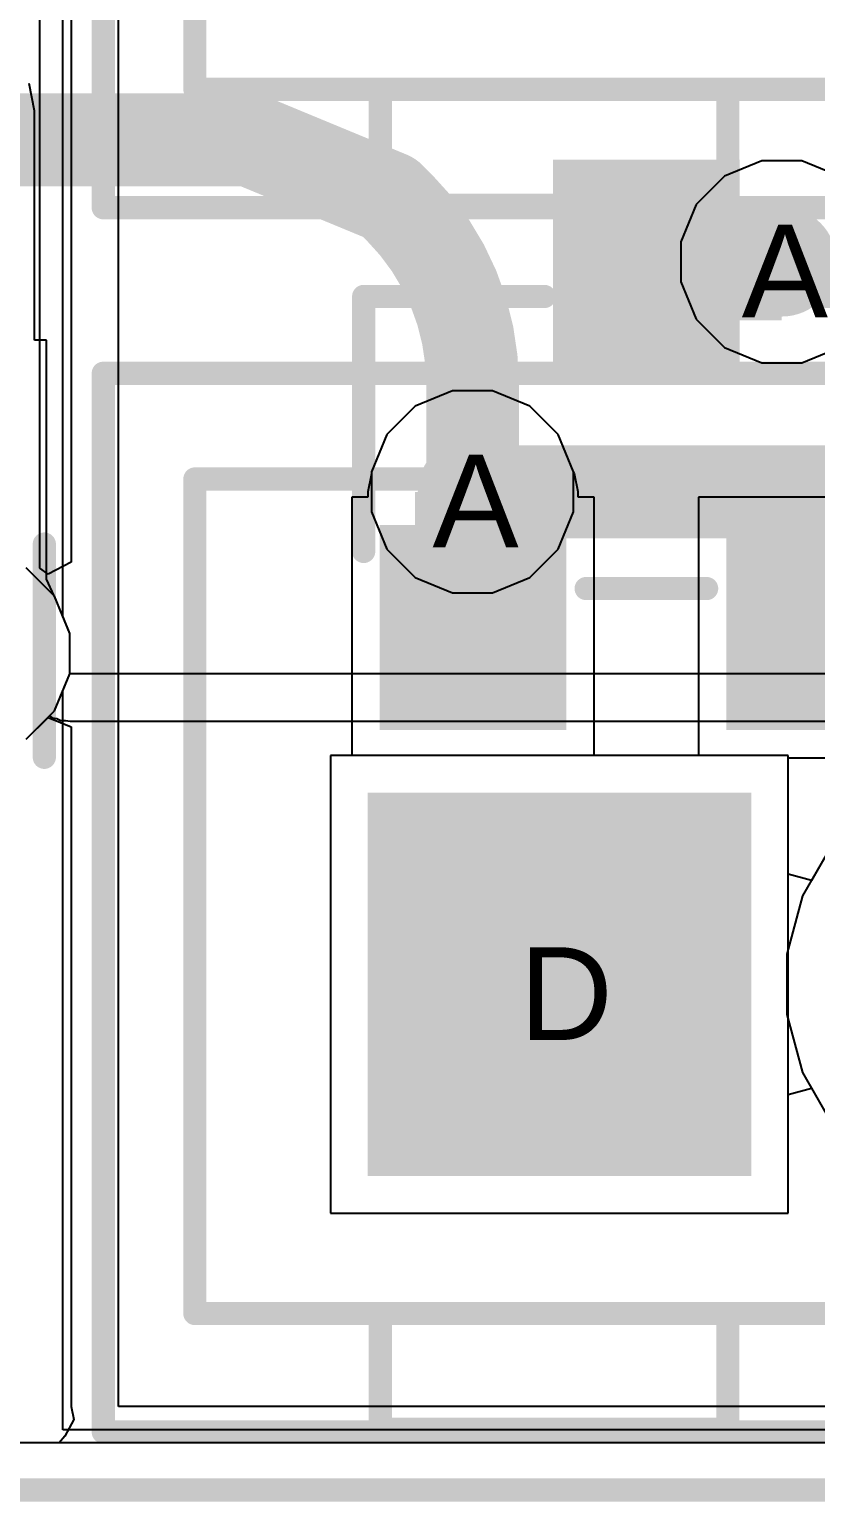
# Model space of a CAD drawing. Header units: inches. Extents: x 0 to 208, y 0 to 213.
# Drawn here: x 3.7688 to 3.9384, y -0.0025 to 0.315 of the extents above; entities that cross this region are included whole.
import ezdxf

# ---------------------------------------------------------------- set-up
doc = ezdxf.new("R2010")
doc.units = ezdxf.units.IN
doc.header["$MEASUREMENT"] = 0
for name, color, linetype in [('Board_Outline', 216, 'Continuous'), ('Bottom Layer', 5, 'Continuous'), ('Bottom Overlay', 54, 'Continuous'), ('Bottom Paste', 16, 'Continuous'), ('Bottom Solder', 6, 'Continuous'), ('Drill Drawing', 1, 'Continuous'), ('L2_GND1', 16, 'Continuous'), ('L3_SIG1', 76, 'Continuous'), ('L4_PWR', 90, 'Continuous'), ('L5_GND2', 156, 'Continuous'), ('L6_SIG2', 130, 'Continuous'), ('L7_GND3', 216, 'Continuous'), ('Multi-Layer', 9, 'Continuous'), ('Pad Holes', 156, 'Continuous'), ('Top Layer', 1, 'Continuous'), ('Top Overlay', 2, 'Continuous'), ('Top Solder', 216, 'Continuous'), ('Via Holes', 16, 'Continuous')]:
    doc.layers.add(name, color=color, linetype=linetype)
doc.styles.add('Arial', font='', dxfattribs={"height": 0.2})
doc.styles.get('Arial').set_extended_font_data('Arial')

# ---------------------------------------------------------------- blocks, each defined once
blk = doc.blocks.new('XH_4A_519')
at = {"layer": 'Bottom Layer'}
blk.add_hatch(color=5, dxfattribs=at).paths.add_polyline_path([(-0.18701, 0.03937), (-0.10827, 0.03937), (-0.10827, -0.03937), (-0.18701, -0.03937)])
at = {"layer": 'Bottom Solder'}
blk.add_hatch(color=6, dxfattribs=at).paths.add_polyline_path([(-0.18901, 0.04137), (-0.10627, 0.04137), (-0.10627, -0.04137), (-0.18901, -0.04137)])
at = {"layer": 'L2_GND1'}
blk.add_hatch(color=16, dxfattribs=at).paths.add_polyline_path([(-0.18701, 0.03937), (-0.10827, 0.03937), (-0.10827, -0.03937), (-0.18701, -0.03937)])
at = {"layer": 'L3_SIG1'}
blk.add_hatch(color=76, dxfattribs=at).paths.add_polyline_path([(-0.18701, 0.03937), (-0.10827, 0.03937), (-0.10827, -0.03937), (-0.18701, -0.03937)])
at = {"layer": 'L4_PWR'}
blk.add_hatch(color=90, dxfattribs=at).paths.add_polyline_path([(-0.18701, 0.03937), (-0.10827, 0.03937), (-0.10827, -0.03937), (-0.18701, -0.03937)])
at = {"layer": 'L5_GND2'}
blk.add_hatch(color=156, dxfattribs=at).paths.add_polyline_path([(-0.18701, 0.03937), (-0.10827, 0.03937), (-0.10827, -0.03937), (-0.18701, -0.03937)])
at = {"layer": 'L6_SIG2'}
blk.add_hatch(color=130, dxfattribs=at).paths.add_polyline_path([(-0.18701, 0.03937), (-0.10827, 0.03937), (-0.10827, -0.03937), (-0.18701, -0.03937)])
at = {"layer": 'L7_GND3'}
blk.add_hatch(color=216, dxfattribs=at).paths.add_polyline_path([(-0.18701, 0.03937), (-0.10827, 0.03937), (-0.10827, -0.03937), (-0.18701, -0.03937)])
at = {"layer": 'Multi-Layer'}
blk.add_hatch(color=9, dxfattribs=at).paths.add_polyline_path([(-0.18701, 0.03937), (-0.10827, 0.03937), (-0.10827, -0.03937), (-0.18701, -0.03937)])
at = {"layer": 'Pad Holes'}
h = blk.add_hatch(color=7, dxfattribs=at)
edge = h.paths.add_edge_path()
edge.add_arc((-0.14764, 0), 0.01969, 0, 360)
at = {"layer": 'Top Layer'}
blk.add_hatch(color=1, dxfattribs=at).paths.add_polyline_path([(-0.18701, 0.03937), (-0.10827, 0.03937), (-0.10827, -0.03937), (-0.18701, -0.03937)])
at = {"layer": 'Top Solder'}
blk.add_hatch(color=216, dxfattribs=at).paths.add_polyline_path([(-0.18901, 0.04137), (-0.10627, 0.04137), (-0.10627, -0.04137), (-0.18901, -0.04137)])
at = {"layer": 'Top Overlay'}
for points in [[(-0.24607, -0.09655, 0.005, 0.005, 0), (-0.24607, 0.1318, 0.005, 0.005, 0)], [(-0.24607, 0.1318, 0.005, 0.005, 0), (0.24606, 0.1318, 0.005, 0.005, 0)], [(-0.2263, -0.071, 0.005, 0.005, 0), (-0.2263, 0.109, 0.005, 0.005, 0)], [(-0.2263, 0.109, 0.005, 0.005, 0), (0.225, 0.109, 0.005, 0.005, 0)], [(-0.2263, -0.071, 0.005, 0.005, 0), (0.225, -0.071, 0.005, 0.005, 0)], [(-0.1863, -0.096, 0.005, 0.005, 0), (-0.1863, -0.071, 0.005, 0.005, 0)], [(-0.1863, -0.071, 0.005, 0.005, 0), (-0.1113, -0.071, 0.005, 0.005, 0)], [(-0.1113, -0.096, 0.005, 0.005, 0), (-0.1113, -0.071, 0.005, 0.005, 0)], [(-0.24607, -0.09655, 0.005, 0.005, 0), (0.24606, -0.09655, 0.005, 0.005, 0)], [(-0.1863, -0.096, 0.005, 0.005, 0), (-0.1113, -0.096, 0.005, 0.005, 0)]]:
    blk.add_lwpolyline(points, format="xyseb", dxfattribs=at)
for points in [[(-0.24732, 0.1318, 0.0025, 0.0025, 1), (-0.24482, 0.1318, 0.0025, 0.0025, 1)], [(-0.24732, 0.1318, 0.0025, 0.0025, 1), (-0.24482, 0.1318, 0.0025, 0.0025, 1)], [(-0.22755, 0.109, 0.0025, 0.0025, 1), (-0.22505, 0.109, 0.0025, 0.0025, 1)], [(-0.22755, 0.109, 0.0025, 0.0025, 1), (-0.22505, 0.109, 0.0025, 0.0025, 1)], [(-0.22755, -0.071, 0.0025, 0.0025, 1), (-0.22505, -0.071, 0.0025, 0.0025, 1)], [(-0.22755, -0.071, 0.0025, 0.0025, 1), (-0.22505, -0.071, 0.0025, 0.0025, 1)], [(-0.18755, -0.071, 0.0025, 0.0025, 1), (-0.18505, -0.071, 0.0025, 0.0025, 1)], [(-0.18755, -0.071, 0.0025, 0.0025, 1), (-0.18505, -0.071, 0.0025, 0.0025, 1)], [(-0.11255, -0.071, 0.0025, 0.0025, 1), (-0.11005, -0.071, 0.0025, 0.0025, 1)], [(-0.11255, -0.071, 0.0025, 0.0025, 1), (-0.11005, -0.071, 0.0025, 0.0025, 1)], [(-0.24732, -0.09655, 0.0025, 0.0025, 1), (-0.24482, -0.09655, 0.0025, 0.0025, 1)], [(-0.24732, -0.09655, 0.0025, 0.0025, 1), (-0.24482, -0.09655, 0.0025, 0.0025, 1)], [(-0.18755, -0.096, 0.0025, 0.0025, 1), (-0.18505, -0.096, 0.0025, 0.0025, 1)], [(-0.18755, -0.096, 0.0025, 0.0025, 1), (-0.18505, -0.096, 0.0025, 0.0025, 1)], [(-0.11255, -0.096, 0.0025, 0.0025, 1), (-0.11005, -0.096, 0.0025, 0.0025, 1)], [(-0.11255, -0.096, 0.0025, 0.0025, 1), (-0.11005, -0.096, 0.0025, 0.0025, 1)]]:
    blk.add_lwpolyline(points, format="xyseb", close=True, dxfattribs=at)
blk = doc.blocks.new('XH_4A_L_521')
at = {"layer": 'Top Overlay'}
for points in [[(-0.24607, -0.09055, 0.005, 0.005, 0), (-0.24607, 0.13779, 0.005, 0.005, 0)], [(-0.2263, -0.065, 0.005, 0.005, 0), (-0.2263, 0.115, 0.005, 0.005, 0)], [(-0.2263, -0.065, 0.005, 0.005, 0), (0.225, -0.065, 0.005, 0.005, 0)], [(-0.1863, -0.065, 0.005, 0.005, 0), (-0.1113, -0.065, 0.005, 0.005, 0)], [(-0.1863, -0.09, 0.005, 0.005, 0), (-0.1863, -0.065, 0.005, 0.005, 0)], [(-0.1113, -0.09, 0.005, 0.005, 0), (-0.1113, -0.065, 0.005, 0.005, 0)], [(-0.24607, -0.09055, 0.005, 0.005, 0), (0.24606, -0.09055, 0.005, 0.005, 0)], [(-0.1863, -0.09, 0.005, 0.005, 0), (-0.1113, -0.09, 0.005, 0.005, 0)]]:
    blk.add_lwpolyline(points, format="xyseb", dxfattribs=at)
for points in [[(-0.22755, -0.065, 0.0025, 0.0025, 1), (-0.22505, -0.065, 0.0025, 0.0025, 1)], [(-0.22755, -0.065, 0.0025, 0.0025, 1), (-0.22505, -0.065, 0.0025, 0.0025, 1)], [(-0.18755, -0.065, 0.0025, 0.0025, 1), (-0.18505, -0.065, 0.0025, 0.0025, 1)], [(-0.18755, -0.065, 0.0025, 0.0025, 1), (-0.18505, -0.065, 0.0025, 0.0025, 1)], [(-0.11255, -0.065, 0.0025, 0.0025, 1), (-0.11005, -0.065, 0.0025, 0.0025, 1)], [(-0.11255, -0.065, 0.0025, 0.0025, 1), (-0.11005, -0.065, 0.0025, 0.0025, 1)], [(-0.24732, -0.09055, 0.0025, 0.0025, 1), (-0.24482, -0.09055, 0.0025, 0.0025, 1)], [(-0.24732, -0.09055, 0.0025, 0.0025, 1), (-0.24482, -0.09055, 0.0025, 0.0025, 1)], [(-0.18755, -0.09, 0.0025, 0.0025, 1), (-0.18505, -0.09, 0.0025, 0.0025, 1)], [(-0.18755, -0.09, 0.0025, 0.0025, 1), (-0.18505, -0.09, 0.0025, 0.0025, 1)], [(-0.11255, -0.09, 0.0025, 0.0025, 1), (-0.11005, -0.09, 0.0025, 0.0025, 1)], [(-0.11255, -0.09, 0.0025, 0.0025, 1), (-0.11005, -0.09, 0.0025, 0.0025, 1)]]:
    blk.add_lwpolyline(points, format="xyseb", close=True, dxfattribs=at)
blk = doc.blocks.new('SOT_23_B_537')
at = {"layer": 'Bottom Layer'}
for points in [[(-0.05354, 0.05748), (-0.02126, 0.05748), (-0.02126, 0.02126), (-0.05354, 0.02126)], [(0.02126, 0.05748), (0.05354, 0.05748), (0.05354, 0.02126), (0.02126, 0.02126)], [(-0.01614, -0.02126), (0.01614, -0.02126), (0.01614, -0.05748), (-0.01614, -0.05748)]]:
    blk.add_hatch(color=5, dxfattribs=at).paths.add_polyline_path(points)
at = {"layer": 'Bottom Paste'}
for points in [[(-0.05354, 0.05748), (-0.02126, 0.05748), (-0.02126, 0.02126), (-0.05354, 0.02126)], [(0.02126, 0.05748), (0.05354, 0.05748), (0.05354, 0.02126), (0.02126, 0.02126)], [(-0.01614, -0.02126), (0.01614, -0.02126), (0.01614, -0.05748), (-0.01614, -0.05748)]]:
    blk.add_hatch(color=16, dxfattribs=at).paths.add_polyline_path(points)
at = {"layer": 'Bottom Solder'}
for points in [[(-0.05754, 0.06148), (-0.01726, 0.06148), (-0.01726, 0.01726), (-0.05754, 0.01726)], [(0.01726, 0.06148), (0.05754, 0.06148), (0.05754, 0.01726), (0.01726, 0.01726)], [(-0.02014, -0.01726), (0.02014, -0.01726), (0.02014, -0.06148), (-0.02014, -0.06148)]]:
    blk.add_hatch(color=6, dxfattribs=at).paths.add_polyline_path(points)
at = {"layer": 'Bottom Overlay'}
for points in [[(-0.061, 0.046, 0.005, 0.005, 0), (-0.066, 0.051, 0.005, 0.005, 0)], [(-0.066, 0.051, 0.005, 0.005, 0), (-0.066, 0.041, 0.005, 0.005, 0)], [(-0.061, 0.046, 0.005, 0.005, 0), (-0.066, 0.041, 0.005, 0.005, 0)], [(0.013, 0.031, 0.005, 0.005, 0), (-0.013, 0.031, 0.005, 0.005, 0)], [(-0.061, 0.023, 0.005, 0.005, 0), (-0.061, -0.032, 0.005, 0.005, 0)], [(0.061, 0.023, 0.005, 0.005, 0), (0.061, -0.032, 0.005, 0.005, 0)], [(-0.022, -0.032, 0.005, 0.005, 0), (-0.061, -0.032, 0.005, 0.005, 0)], [(0.061, -0.032, 0.005, 0.005, 0), (0.022, -0.032, 0.005, 0.005, 0)]]:
    blk.add_lwpolyline(points, format="xyseb", dxfattribs=at)
for points in [[(-0.06725, 0.051, 0.0025, 0.0025, 1), (-0.06475, 0.051, 0.0025, 0.0025, 1)], [(-0.06725, 0.051, 0.0025, 0.0025, 1), (-0.06475, 0.051, 0.0025, 0.0025, 1)], [(-0.06225, 0.046, 0.0025, 0.0025, 1), (-0.05975, 0.046, 0.0025, 0.0025, 1)], [(-0.06225, 0.046, 0.0025, 0.0025, 1), (-0.05975, 0.046, 0.0025, 0.0025, 1)], [(-0.06725, 0.041, 0.0025, 0.0025, 1), (-0.06475, 0.041, 0.0025, 0.0025, 1)], [(-0.06725, 0.041, 0.0025, 0.0025, 1), (-0.06475, 0.041, 0.0025, 0.0025, 1)], [(-0.01425, 0.031, 0.0025, 0.0025, 1), (-0.01175, 0.031, 0.0025, 0.0025, 1)], [(0.01175, 0.031, 0.0025, 0.0025, 1), (0.01425, 0.031, 0.0025, 0.0025, 1)], [(-0.06225, 0.023, 0.0025, 0.0025, 1), (-0.05975, 0.023, 0.0025, 0.0025, 1)], [(0.05975, 0.023, 0.0025, 0.0025, 1), (0.06225, 0.023, 0.0025, 0.0025, 1)], [(-0.06225, -0.032, 0.0025, 0.0025, 1), (-0.05975, -0.032, 0.0025, 0.0025, 1)], [(-0.06225, -0.032, 0.0025, 0.0025, 1), (-0.05975, -0.032, 0.0025, 0.0025, 1)], [(-0.02325, -0.032, 0.0025, 0.0025, 1), (-0.02075, -0.032, 0.0025, 0.0025, 1)], [(0.02075, -0.032, 0.0025, 0.0025, 1), (0.02325, -0.032, 0.0025, 0.0025, 1)], [(0.05975, -0.032, 0.0025, 0.0025, 1), (0.06225, -0.032, 0.0025, 0.0025, 1)], [(0.05975, -0.032, 0.0025, 0.0025, 1), (0.06225, -0.032, 0.0025, 0.0025, 1)]]:
    blk.add_lwpolyline(points, format="xyseb", close=True, dxfattribs=at)
blk = doc.blocks.new('SOT_363_B_560')
at = {"layer": 'Bottom Layer'}
for points in [[(-0.05394, 0.01772), (-0.05394, 0.03346), (-0.02244, 0.03346), (-0.02244, 0.01772)], [(0.02244, 0.01772), (0.02244, 0.03346), (0.05394, 0.03346), (0.05394, 0.01772)], [(-0.05394, -0.00787), (-0.05394, 0.00787), (-0.02244, 0.00787), (-0.02244, -0.00787)], [(0.02244, -0.00787), (0.02244, 0.00787), (0.05394, 0.00787), (0.05394, -0.00787)], [(-0.05394, -0.03346), (-0.05394, -0.01772), (-0.02244, -0.01772), (-0.02244, -0.03346)], [(0.02244, -0.03346), (0.02244, -0.01772), (0.05394, -0.01772), (0.05394, -0.03346)]]:
    blk.add_hatch(color=5, dxfattribs=at).paths.add_polyline_path(points)
at = {"layer": 'Bottom Paste'}
for points in [[(-0.05394, 0.01772), (-0.05394, 0.03346), (-0.02244, 0.03346), (-0.02244, 0.01772)], [(0.02244, 0.01772), (0.02244, 0.03346), (0.05394, 0.03346), (0.05394, 0.01772)], [(-0.05394, -0.00787), (-0.05394, 0.00787), (-0.02244, 0.00787), (-0.02244, -0.00787)], [(0.02244, -0.00787), (0.02244, 0.00787), (0.05394, 0.00787), (0.05394, -0.00787)], [(-0.05394, -0.03346), (-0.05394, -0.01772), (-0.02244, -0.01772), (-0.02244, -0.03346)], [(0.02244, -0.03346), (0.02244, -0.01772), (0.05394, -0.01772), (0.05394, -0.03346)]]:
    blk.add_hatch(color=16, dxfattribs=at).paths.add_polyline_path(points)
at = {"layer": 'Bottom Solder'}
for points in [[(-0.05794, 0.01372), (-0.05794, 0.03746), (-0.01844, 0.03746), (-0.01844, 0.01372)], [(0.01844, 0.01372), (0.01844, 0.03746), (0.05794, 0.03746), (0.05794, 0.01372)], [(-0.05794, -0.01187), (-0.05794, 0.01187), (-0.01844, 0.01187), (-0.01844, -0.01187)], [(0.01844, -0.01187), (0.01844, 0.01187), (0.05794, 0.01187), (0.05794, -0.01187)], [(-0.05794, -0.03746), (-0.05794, -0.01372), (-0.01844, -0.01372), (-0.01844, -0.03746)], [(0.01844, -0.03746), (0.01844, -0.01372), (0.05794, -0.01372), (0.05794, -0.03746)]]:
    blk.add_hatch(color=6, dxfattribs=at).paths.add_polyline_path(points)
at = {"layer": 'Bottom Overlay'}
for points in [[(-0.026, 0.043, 0.005, 0.005, 0), (0.02, 0.043, 0.005, 0.005, 0)], [(-0.065, -0.021, 0.00394, 0.00394, 0), (-0.065, -0.031, 0.00394, 0.00394, 0)], [(-0.065, -0.021, 0.00394, 0.00394, 0), (-0.06, -0.026, 0.00394, 0.00394, 0)], [(-0.06, -0.026, 0.00394, 0.00394, 0), (-0.065, -0.031, 0.00394, 0.00394, 0)], [(-0.026, -0.043, 0.005, 0.005, 0), (0.02, -0.043, 0.005, 0.005, 0)]]:
    blk.add_lwpolyline(points, format="xyseb", dxfattribs=at)
for points in [[(-0.02725, 0.043, 0.0025, 0.0025, 1), (-0.02475, 0.043, 0.0025, 0.0025, 1)], [(0.01875, 0.043, 0.0025, 0.0025, 1), (0.02125, 0.043, 0.0025, 0.0025, 1)], [(-0.06598, -0.021, 0.00197, 0.00197, 1), (-0.06402, -0.021, 0.00197, 0.00197, 1)], [(-0.06598, -0.021, 0.00197, 0.00197, 1), (-0.06402, -0.021, 0.00197, 0.00197, 1)], [(-0.06098, -0.026, 0.00197, 0.00197, 1), (-0.05902, -0.026, 0.00197, 0.00197, 1)], [(-0.06098, -0.026, 0.00197, 0.00197, 1), (-0.05902, -0.026, 0.00197, 0.00197, 1)], [(-0.06598, -0.031, 0.00197, 0.00197, 1), (-0.06402, -0.031, 0.00197, 0.00197, 1)], [(-0.06598, -0.031, 0.00197, 0.00197, 1), (-0.06402, -0.031, 0.00197, 0.00197, 1)], [(-0.02725, -0.043, 0.0025, 0.0025, 1), (-0.02475, -0.043, 0.0025, 0.0025, 1)], [(0.01875, -0.043, 0.0025, 0.0025, 1), (0.02125, -0.043, 0.0025, 0.0025, 1)]]:
    blk.add_lwpolyline(points, format="xyseb", close=True, dxfattribs=at)

msp = doc.modelspace()

# ---------------------------------------------------------------- hatches: boundary and pattern name
at = {"layer": 'Bottom Layer'}
for points in [[(3.90028, 0.2773), (3.90028, 0.2523), (3.93113, 0.2523), (3.93113, 0.2773)], [(3.852, 0.18444), (3.877, 0.18444), (3.877, 0.21529), (3.852, 0.21529)]]:
    msp.add_hatch(color=5, dxfattribs=at).paths.add_polyline_path(points)
h = msp.add_hatch(color=5, dxfattribs=at)
edge = h.paths.add_edge_path()
edge.add_arc((3.93113, 0.26491), 0.01181, 0, 360)
h = msp.add_hatch(color=5, dxfattribs=at)
edge = h.paths.add_edge_path()
edge.add_arc((3.8644, 0.21529), 0.01181, 0, 360)
at = {"layer": 'L2_GND1'}
h = msp.add_hatch(color=16, dxfattribs=at)
edge = h.paths.add_edge_path()
edge.add_arc((3.93113, 0.26491), 0.01181, 0, 360)
h = msp.add_hatch(color=16, dxfattribs=at)
edge = h.paths.add_edge_path()
edge.add_arc((3.8644, 0.21529), 0.01181, 0, 360)
at = {"layer": 'L3_SIG1'}
h = msp.add_hatch(color=76, dxfattribs=at)
edge = h.paths.add_edge_path()
edge.add_arc((3.93113, 0.26491), 0.01181, 0, 360)
h = msp.add_hatch(color=76, dxfattribs=at)
edge = h.paths.add_edge_path()
edge.add_arc((3.8644, 0.21529), 0.01181, 0, 360)
at = {"layer": 'L4_PWR'}
h = msp.add_hatch(color=90, dxfattribs=at)
edge = h.paths.add_edge_path()
edge.add_arc((3.93113, 0.26491), 0.01181, 0, 360)
h = msp.add_hatch(color=90, dxfattribs=at)
edge = h.paths.add_edge_path()
edge.add_arc((3.8644, 0.21529), 0.01181, 0, 360)
at = {"layer": 'L5_GND2'}
h = msp.add_hatch(color=156, dxfattribs=at)
edge = h.paths.add_edge_path()
edge.add_arc((3.93113, 0.26491), 0.01181, 0, 360)
h = msp.add_hatch(color=156, dxfattribs=at)
edge = h.paths.add_edge_path()
edge.add_arc((3.8644, 0.21529), 0.01181, 0, 360)
at = {"layer": 'L6_SIG2'}
h = msp.add_hatch(color=130, dxfattribs=at)
edge = h.paths.add_edge_path()
edge.add_arc((3.93113, 0.26491), 0.01181, 0, 360)
h = msp.add_hatch(color=130, dxfattribs=at)
edge = h.paths.add_edge_path()
edge.add_arc((3.8644, 0.21529), 0.01181, 0, 360)
at = {"layer": 'L7_GND3'}
h = msp.add_hatch(color=216, dxfattribs=at)
edge = h.paths.add_edge_path()
edge.add_arc((3.93113, 0.26491), 0.01181, 0, 360)
h = msp.add_hatch(color=216, dxfattribs=at)
edge = h.paths.add_edge_path()
edge.add_arc((3.8644, 0.21529), 0.01181, 0, 360)
at = {"layer": 'Top Layer'}
h = msp.add_hatch(color=1, dxfattribs=at)
edge = h.paths.add_edge_path()
edge.add_arc((3.93113, 0.26491), 0.01181, 0, 360)
h = msp.add_hatch(color=1, dxfattribs=at)
edge = h.paths.add_edge_path()
edge.add_arc((3.8644, 0.21529), 0.01181, 0, 360)
at = {"layer": 'Via Holes'}
h = msp.add_hatch(color=7, dxfattribs=at)
edge = h.paths.add_edge_path()
edge.add_arc((3.93113, 0.26491), 0.00591, 0, 360)
h = msp.add_hatch(color=7, dxfattribs=at)
edge = h.paths.add_edge_path()
edge.add_arc((3.8644, 0.21529), 0.00591, 0, 360)

# ---------------------------------------------------------------- linework, layer by layer
at = {"layer": 'Board_Outline'}
msp.add_lwpolyline([(0, 0, 0.005, 0.005, 0), (5.90551, 0, 0.005, 0.005, 0)], format="xyseb", dxfattribs=at)
at = {"layer": 'Bottom Layer'}
for p, q in [((3.76988, 0.2975), (3.76872, 0.30335)), ((3.76988, 0.24797), (3.76988, 0.2975)), ((3.77246, 0.24797), (3.76988, 0.24797)), ((3.77246, 0.19647), (3.77246, 0.24797)), ((3.86006, 0.2371), (3.85204, 0.23378)), ((3.86874, 0.2371), (3.86006, 0.2371)), ((3.87675, 0.23378), (3.86874, 0.2371)), ((3.85204, 0.23378), (3.84591, 0.22764)), ((3.88289, 0.22764), (3.87675, 0.23378)), ((3.84591, 0.22764), (3.84259, 0.21963)), ((3.88621, 0.21963), (3.88289, 0.22764)), ((3.84258, 0.21919), (3.84181, 0.21529)), ((3.84259, 0.2192), (3.84258, 0.21919)), ((3.84259, 0.21963), (3.84259, 0.2192)), ((3.88621, 0.21951), (3.88621, 0.21963)), ((3.88642, 0.21919), (3.88621, 0.21951)), ((3.8872, 0.21529), (3.88642, 0.21919)), ((3.84181, 0.21417), (3.83836, 0.21417)), ((3.83836, 0.21417), (3.83836, 0.15843)), ((3.84181, 0.21529), (3.84181, 0.21417)), ((3.8872, 0.21417), (3.8872, 0.21529)), ((3.89065, 0.21417), (3.8872, 0.21417)), ((3.89065, 0.15843), (3.89065, 0.21417)), ((3.96545, 0.21417), (3.91317, 0.21417)), ((3.91317, 0.21417), (3.91317, 0.15843)), ((3.77416, 0.19284), (3.77246, 0.19647)), ((3.77422, 0.19276), (3.77416, 0.19284)), ((3.77754, 0.18474), (3.77422, 0.19276)), ((3.77422, 0.19276), (3.77422, 0.19276)), ((3.77754, 0.17606), (3.77754, 0.18474)), ((3.77422, 0.16805), (3.77754, 0.17606)), ((3.76809, 0.16191), (3.77422, 0.16805)), ((3.83836, 0.15843), (3.83378, 0.15843)), ((3.83378, 0.15843), (3.83378, 0.05969)), ((3.91317, 0.15843), (3.89065, 0.15843)), ((3.93252, 0.05969), (3.93252, 0.15795)), ((3.93252, 0.15795), (3.96545, 0.15795)), ((3.83378, 0.05969), (3.93252, 0.05969)), ((4.73802, 0.0102), (3.69723, 0.0102))]:
    msp.add_line(p, q, dxfattribs=at)
at = {"layer": 'L2_GND1'}
for p, q in [((3.86006, 0.2371), (3.85204, 0.23378)), ((3.86874, 0.2371), (3.86006, 0.2371)), ((3.87675, 0.23378), (3.86874, 0.2371)), ((3.85204, 0.23378), (3.84591, 0.22764)), ((3.88289, 0.22764), (3.87675, 0.23378)), ((3.84591, 0.22764), (3.84259, 0.21963)), ((3.88621, 0.21963), (3.88289, 0.22764)), ((3.84259, 0.21963), (3.84259, 0.21095)), ((3.88621, 0.21095), (3.88621, 0.21963)), ((3.84259, 0.21095), (3.84591, 0.20293)), ((3.88289, 0.20293), (3.88621, 0.21095)), ((3.84591, 0.20293), (3.85204, 0.1968)), ((3.87675, 0.1968), (3.88289, 0.20293)), ((3.77422, 0.19276), (3.76809, 0.19889)), ((3.85204, 0.1968), (3.86006, 0.19348)), ((3.86874, 0.19348), (3.87675, 0.1968)), ((3.77754, 0.18474), (3.77422, 0.19276)), ((3.86006, 0.19348), (3.86874, 0.19348)), ((3.77754, 0.17606), (3.77754, 0.18474)), ((3.77422, 0.16805), (3.77754, 0.17606)), ((3.76809, 0.16191), (3.77422, 0.16805)), ((3.93252, 0.15843), (3.83378, 0.15843)), ((3.83378, 0.15843), (3.83378, 0.05969)), ((3.93252, 0.05969), (3.93252, 0.15843)), ((3.83378, 0.05969), (3.93252, 0.05969)), ((5.33184, 0.0102), (3.69723, 0.0102))]:
    msp.add_line(p, q, dxfattribs=at)
at = {"layer": 'L3_SIG1'}
for p, q in [((3.776, 0.18847), (3.776, 0.42342)), ((3.92679, 0.28672), (3.91877, 0.2834)), ((3.93547, 0.28672), (3.92679, 0.28672)), ((3.94348, 0.2834), (3.93547, 0.28672)), ((3.91877, 0.2834), (3.91264, 0.27726)), ((3.91264, 0.27726), (3.90932, 0.26925)), ((3.90932, 0.26925), (3.90932, 0.26057)), ((3.90932, 0.26057), (3.91264, 0.25255)), ((3.91264, 0.25255), (3.91877, 0.24642)), ((3.91877, 0.24642), (3.92679, 0.2431)), ((3.93547, 0.2431), (3.94348, 0.24642)), ((3.92679, 0.2431), (3.93547, 0.2431)), ((3.86006, 0.2371), (3.85204, 0.23378)), ((3.86874, 0.2371), (3.86006, 0.2371)), ((3.87675, 0.23378), (3.86874, 0.2371)), ((3.85204, 0.23378), (3.84591, 0.22764)), ((3.88289, 0.22764), (3.87675, 0.23378)), ((3.84591, 0.22764), (3.84259, 0.21963)), ((3.88621, 0.21963), (3.88289, 0.22764)), ((3.84259, 0.21963), (3.84259, 0.21095)), ((3.88621, 0.21095), (3.88621, 0.21963)), ((3.84259, 0.21095), (3.84591, 0.20293)), ((3.88289, 0.20293), (3.88621, 0.21095)), ((3.84591, 0.20293), (3.85204, 0.1968)), ((3.87675, 0.1968), (3.88289, 0.20293)), ((3.85204, 0.1968), (3.86006, 0.19348)), ((3.86874, 0.19348), (3.87675, 0.1968)), ((3.86006, 0.19348), (3.86874, 0.19348)), ((3.77754, 0.18474), (3.776, 0.18847)), ((3.77754, 0.17606), (3.77754, 0.18474)), ((3.776, 0.17234), (3.77754, 0.17606)), ((3.776, 0.013), (3.776, 0.17234)), ((3.94207, 0.13938), (3.93558, 0.12812)), ((3.93558, 0.12812), (3.93221, 0.11556)), ((3.93221, 0.11556), (3.93221, 0.10256)), ((3.93221, 0.10256), (3.93558, 0.09001)), ((3.93558, 0.09001), (3.94207, 0.07875)), ((5.094, 0.013), (3.776, 0.013))]:
    msp.add_line(p, q, dxfattribs=at)
at = {"layer": 'L4_PWR'}
for p, q in [((3.92679, 0.28672), (3.91877, 0.2834)), ((3.93547, 0.28672), (3.92679, 0.28672)), ((3.94348, 0.2834), (3.93547, 0.28672)), ((3.91877, 0.2834), (3.91264, 0.27726)), ((3.91264, 0.27726), (3.90932, 0.26925)), ((3.90932, 0.26925), (3.90932, 0.26057)), ((3.90932, 0.26057), (3.91264, 0.25255)), ((3.91264, 0.25255), (3.91877, 0.24642)), ((3.91877, 0.24642), (3.92679, 0.2431)), ((3.93547, 0.2431), (3.94348, 0.24642)), ((3.92679, 0.2431), (3.93547, 0.2431)), ((3.77422, 0.19276), (3.76809, 0.19889)), ((3.77754, 0.18474), (3.77422, 0.19276)), ((3.77754, 0.17606), (3.77754, 0.18474)), ((3.77759, 0.176), (3.77754, 0.17606)), ((3.94371, 0.176), (3.77759, 0.176)), ((3.76809, 0.16191), (3.77313, 0.16695)), ((3.77313, 0.16695), (3.77368, 0.16658)), ((3.77368, 0.16658), (3.77467, 0.16638)), ((3.77467, 0.16638), (3.77559, 0.166)), ((3.77559, 0.166), (3.7766, 0.166)), ((3.7766, 0.166), (3.77759, 0.1658)), ((3.77759, 0.1658), (3.94371, 0.1658)), ((3.93252, 0.15843), (3.83378, 0.15843)), ((3.83378, 0.15843), (3.83378, 0.05969)), ((3.93252, 0.13283), (3.93252, 0.15843)), ((3.94207, 0.13938), (3.93752, 0.13149)), ((3.93752, 0.13149), (3.93252, 0.13283)), ((3.93252, 0.0853), (3.93752, 0.08664)), ((3.93752, 0.08664), (3.94207, 0.07875)), ((3.93252, 0.05969), (3.93252, 0.0853)), ((3.83378, 0.05969), (3.93252, 0.05969)), ((5.89532, 0.0102), (3.69723, 0.0102))]:
    msp.add_line(p, q, dxfattribs=at)
for points in [[(2.95313, 0.29122, 0.02, 0.02, 0), (3.81631, 0.29122, 0.02, 0.02, 0)], [(3.81631, 0.29122, 0.02, 0.02, 0), (3.84645, 0.27875, 0.02, 0.02, 0)], [(3.84645, 0.27875, 0.02, 0.02, 0), (3.84863, 0.27657, 0.02, 0.02, 0)], [(3.84863, 0.27657, 0.02, 0.02, -0.198911), (3.8644, 0.23851, 0.02, 0.02, 0)], [(3.8644, 0.21529, 0.02, 0.02, 0), (3.8644, 0.23851, 0.02, 0.02, 0)], [(3.8644, 0.21529, 0.02, 0.02, 0), (4.10288, 0.21529, 0.02, 0.02, 0)]]:
    msp.add_lwpolyline(points, format="xyseb", dxfattribs=at)
for points in [[(3.81131, 0.29122, 0.01, 0.01, 1), (3.82131, 0.29122, 0.01, 0.01, 1)], [(3.81131, 0.29122, 0.01, 0.01, 1), (3.82131, 0.29122, 0.01, 0.01, 1)], [(3.84145, 0.27875, 0.01, 0.01, 1), (3.85145, 0.27875, 0.01, 0.01, 1)], [(3.84145, 0.27875, 0.01, 0.01, 1), (3.85145, 0.27875, 0.01, 0.01, 1)], [(3.84363, 0.27657, 0.01, 0.01, 1), (3.85363, 0.27657, 0.01, 0.01, 1)], [(3.84363, 0.27657, 0.01, 0.01, 1), (3.85363, 0.27657, 0.01, 0.01, 1)], [(3.8594, 0.23851, 0.01, 0.01, 1), (3.8694, 0.23851, 0.01, 0.01, 1)], [(3.8594, 0.23851, 0.01, 0.01, 1), (3.8694, 0.23851, 0.01, 0.01, 1)], [(3.8594, 0.21529, 0.01, 0.01, 1), (3.8694, 0.21529, 0.01, 0.01, 1)], [(3.8594, 0.21529, 0.01, 0.01, 1), (3.8694, 0.21529, 0.01, 0.01, 1)]]:
    msp.add_lwpolyline(points, format="xyseb", close=True, dxfattribs=at)
at = {"layer": 'L5_GND2'}
for p, q in [((3.86006, 0.2371), (3.85204, 0.23378)), ((3.86874, 0.2371), (3.86006, 0.2371)), ((3.87675, 0.23378), (3.86874, 0.2371)), ((3.85204, 0.23378), (3.84591, 0.22764)), ((3.88289, 0.22764), (3.87675, 0.23378)), ((3.84591, 0.22764), (3.84259, 0.21963)), ((3.88621, 0.21963), (3.88289, 0.22764)), ((3.84259, 0.21963), (3.84259, 0.21095)), ((3.88621, 0.21095), (3.88621, 0.21963)), ((3.84259, 0.21095), (3.84591, 0.20293)), ((3.88289, 0.20293), (3.88621, 0.21095)), ((3.84591, 0.20293), (3.85204, 0.1968)), ((3.87675, 0.1968), (3.88289, 0.20293)), ((3.77422, 0.19276), (3.76809, 0.19889)), ((3.85204, 0.1968), (3.86006, 0.19348)), ((3.86874, 0.19348), (3.87675, 0.1968)), ((3.77754, 0.18474), (3.77422, 0.19276)), ((3.86006, 0.19348), (3.86874, 0.19348)), ((3.77754, 0.17606), (3.77754, 0.18474)), ((3.77422, 0.16805), (3.77754, 0.17606)), ((3.76809, 0.16191), (3.77422, 0.16805)), ((3.93252, 0.15843), (3.83378, 0.15843)), ((3.83378, 0.15843), (3.83378, 0.05969)), ((3.93252, 0.05969), (3.93252, 0.15843)), ((3.83378, 0.05969), (3.93252, 0.05969)), ((5.89532, 0.0102), (3.69723, 0.0102))]:
    msp.add_line(p, q, dxfattribs=at)
at = {"layer": 'L6_SIG2'}
for p, q in [((3.77103, 0.19885), (3.77103, 0.56736)), ((3.7778, 0.41553), (3.7778, 0.20009)), ((3.788, 0.018), (3.788, 0.41553)), ((3.92679, 0.28672), (3.91877, 0.2834)), ((3.93547, 0.28672), (3.92679, 0.28672)), ((3.94348, 0.2834), (3.93547, 0.28672)), ((3.91877, 0.2834), (3.91264, 0.27726)), ((3.91264, 0.27726), (3.90932, 0.26925)), ((3.90932, 0.26925), (3.90932, 0.26057)), ((3.90932, 0.26057), (3.91264, 0.25255)), ((3.91264, 0.25255), (3.91877, 0.24642)), ((3.91877, 0.24642), (3.92679, 0.2431)), ((3.93547, 0.2431), (3.94348, 0.24642)), ((3.92679, 0.2431), (3.93547, 0.2431)), ((3.86006, 0.2371), (3.85204, 0.23378)), ((3.86874, 0.2371), (3.86006, 0.2371)), ((3.87675, 0.23378), (3.86874, 0.2371)), ((3.85204, 0.23378), (3.84591, 0.22764)), ((3.88289, 0.22764), (3.87675, 0.23378)), ((3.84591, 0.22764), (3.84259, 0.21963)), ((3.88621, 0.21963), (3.88289, 0.22764)), ((3.84259, 0.21963), (3.84259, 0.21095)), ((3.88621, 0.21095), (3.88621, 0.21963)), ((3.84259, 0.21095), (3.84591, 0.20293)), ((3.88289, 0.20293), (3.88621, 0.21095)), ((3.7778, 0.20009), (3.7728, 0.19755)), ((3.84591, 0.20293), (3.85204, 0.1968)), ((3.87675, 0.1968), (3.88289, 0.20293)), ((3.7728, 0.19755), (3.77103, 0.19885)), ((3.85204, 0.1968), (3.86006, 0.19348)), ((3.86874, 0.19348), (3.87675, 0.1968)), ((3.86006, 0.19348), (3.86874, 0.19348)), ((3.76809, 0.16191), (3.7728, 0.16663)), ((3.7728, 0.16663), (3.7778, 0.16462)), ((3.7778, 0.16462), (3.7778, 0.018)), ((3.94207, 0.13938), (3.93558, 0.12812)), ((3.93558, 0.12812), (3.93221, 0.11556)), ((3.93221, 0.11556), (3.93221, 0.10256)), ((3.93221, 0.10256), (3.93558, 0.09001)), ((3.93558, 0.09001), (3.94207, 0.07875)), ((3.7778, 0.018), (3.77836, 0.0152)), ((5.098, 0.018), (3.788, 0.018)), ((3.77836, 0.0152), (3.7764, 0.0116)), ((3.77517, 0.0102), (3.69723, 0.0102)), ((3.7764, 0.0116), (3.77517, 0.0102))]:
    msp.add_line(p, q, dxfattribs=at)
at = {"layer": 'L7_GND3'}
for p, q in [((3.86006, 0.2371), (3.85204, 0.23378)), ((3.86874, 0.2371), (3.86006, 0.2371)), ((3.87675, 0.23378), (3.86874, 0.2371)), ((3.85204, 0.23378), (3.84591, 0.22764)), ((3.88289, 0.22764), (3.87675, 0.23378)), ((3.84591, 0.22764), (3.84259, 0.21963)), ((3.88621, 0.21963), (3.88289, 0.22764)), ((3.84259, 0.21963), (3.84259, 0.21095)), ((3.88621, 0.21095), (3.88621, 0.21963)), ((3.84259, 0.21095), (3.84591, 0.20293)), ((3.88289, 0.20293), (3.88621, 0.21095)), ((3.84591, 0.20293), (3.85204, 0.1968)), ((3.87675, 0.1968), (3.88289, 0.20293)), ((3.77422, 0.19276), (3.76809, 0.19889)), ((3.85204, 0.1968), (3.86006, 0.19348)), ((3.86874, 0.19348), (3.87675, 0.1968)), ((3.77754, 0.18474), (3.77422, 0.19276)), ((3.86006, 0.19348), (3.86874, 0.19348)), ((3.77754, 0.17606), (3.77754, 0.18474)), ((3.77422, 0.16805), (3.77754, 0.17606)), ((3.76809, 0.16191), (3.77422, 0.16805)), ((3.93252, 0.15843), (3.83378, 0.15843)), ((3.83378, 0.15843), (3.83378, 0.05969)), ((3.93252, 0.05969), (3.93252, 0.15843)), ((3.83378, 0.05969), (3.93252, 0.05969)), ((5.89532, 0.0102), (3.69723, 0.0102))]:
    msp.add_line(p, q, dxfattribs=at)
at = {"layer": 'Top Layer'}
for p, q in [((3.86006, 0.2371), (3.85204, 0.23378)), ((3.86874, 0.2371), (3.86006, 0.2371)), ((3.87675, 0.23378), (3.86874, 0.2371)), ((3.85204, 0.23378), (3.84591, 0.22764)), ((3.88289, 0.22764), (3.87675, 0.23378)), ((3.84591, 0.22764), (3.84259, 0.21963)), ((3.88621, 0.21963), (3.88289, 0.22764)), ((3.84259, 0.21963), (3.84259, 0.21095)), ((3.88621, 0.21095), (3.88621, 0.21963)), ((3.84259, 0.21095), (3.84591, 0.20293)), ((3.88289, 0.20293), (3.88621, 0.21095)), ((3.84591, 0.20293), (3.85204, 0.1968)), ((3.87675, 0.1968), (3.88289, 0.20293)), ((3.77422, 0.19276), (3.76809, 0.19889)), ((3.85204, 0.1968), (3.86006, 0.19348)), ((3.86874, 0.19348), (3.87675, 0.1968)), ((3.77754, 0.18474), (3.77422, 0.19276)), ((3.86006, 0.19348), (3.86874, 0.19348)), ((3.77754, 0.17606), (3.77754, 0.18474)), ((3.77422, 0.16805), (3.77754, 0.17606)), ((3.76809, 0.16191), (3.77422, 0.16805)), ((3.93252, 0.15843), (3.83378, 0.15843)), ((3.83378, 0.15843), (3.83378, 0.05969)), ((3.93252, 0.05969), (3.93252, 0.15843)), ((3.83378, 0.05969), (3.93252, 0.05969)), ((4.77532, 0.0102), (3.69723, 0.0102))]:
    msp.add_line(p, q, dxfattribs=at)

# ---------------------------------------------------------------- block references
for name, p in [('XH_4A_L_521', (4.03079, 0.36712)), ('XH_4A_519', (4.03079, 0.10906))]:
    msp.add_blockref(name, p)
for name, p, rotation in [('SOT_23_B_537', (3.90191, 0.22543), 180), ('SOT_363_B_560', (3.729, 0.18403), 90)]:
    msp.add_blockref(name, p, dxfattribs=dict(rotation=rotation))

# ---------------------------------------------------------------- texts
at = {"layer": 'Drill Drawing', "style": 'Arial'}
for s, p in [('A', (3.92247, 0.25291)), ('A', (3.85574, 0.20329)), ('D', (3.87449, 0.09707))]:
    msp.add_text(s, height=0.02, dxfattribs=at).set_placement(p)

doc.saveas('drawing.dxf')
